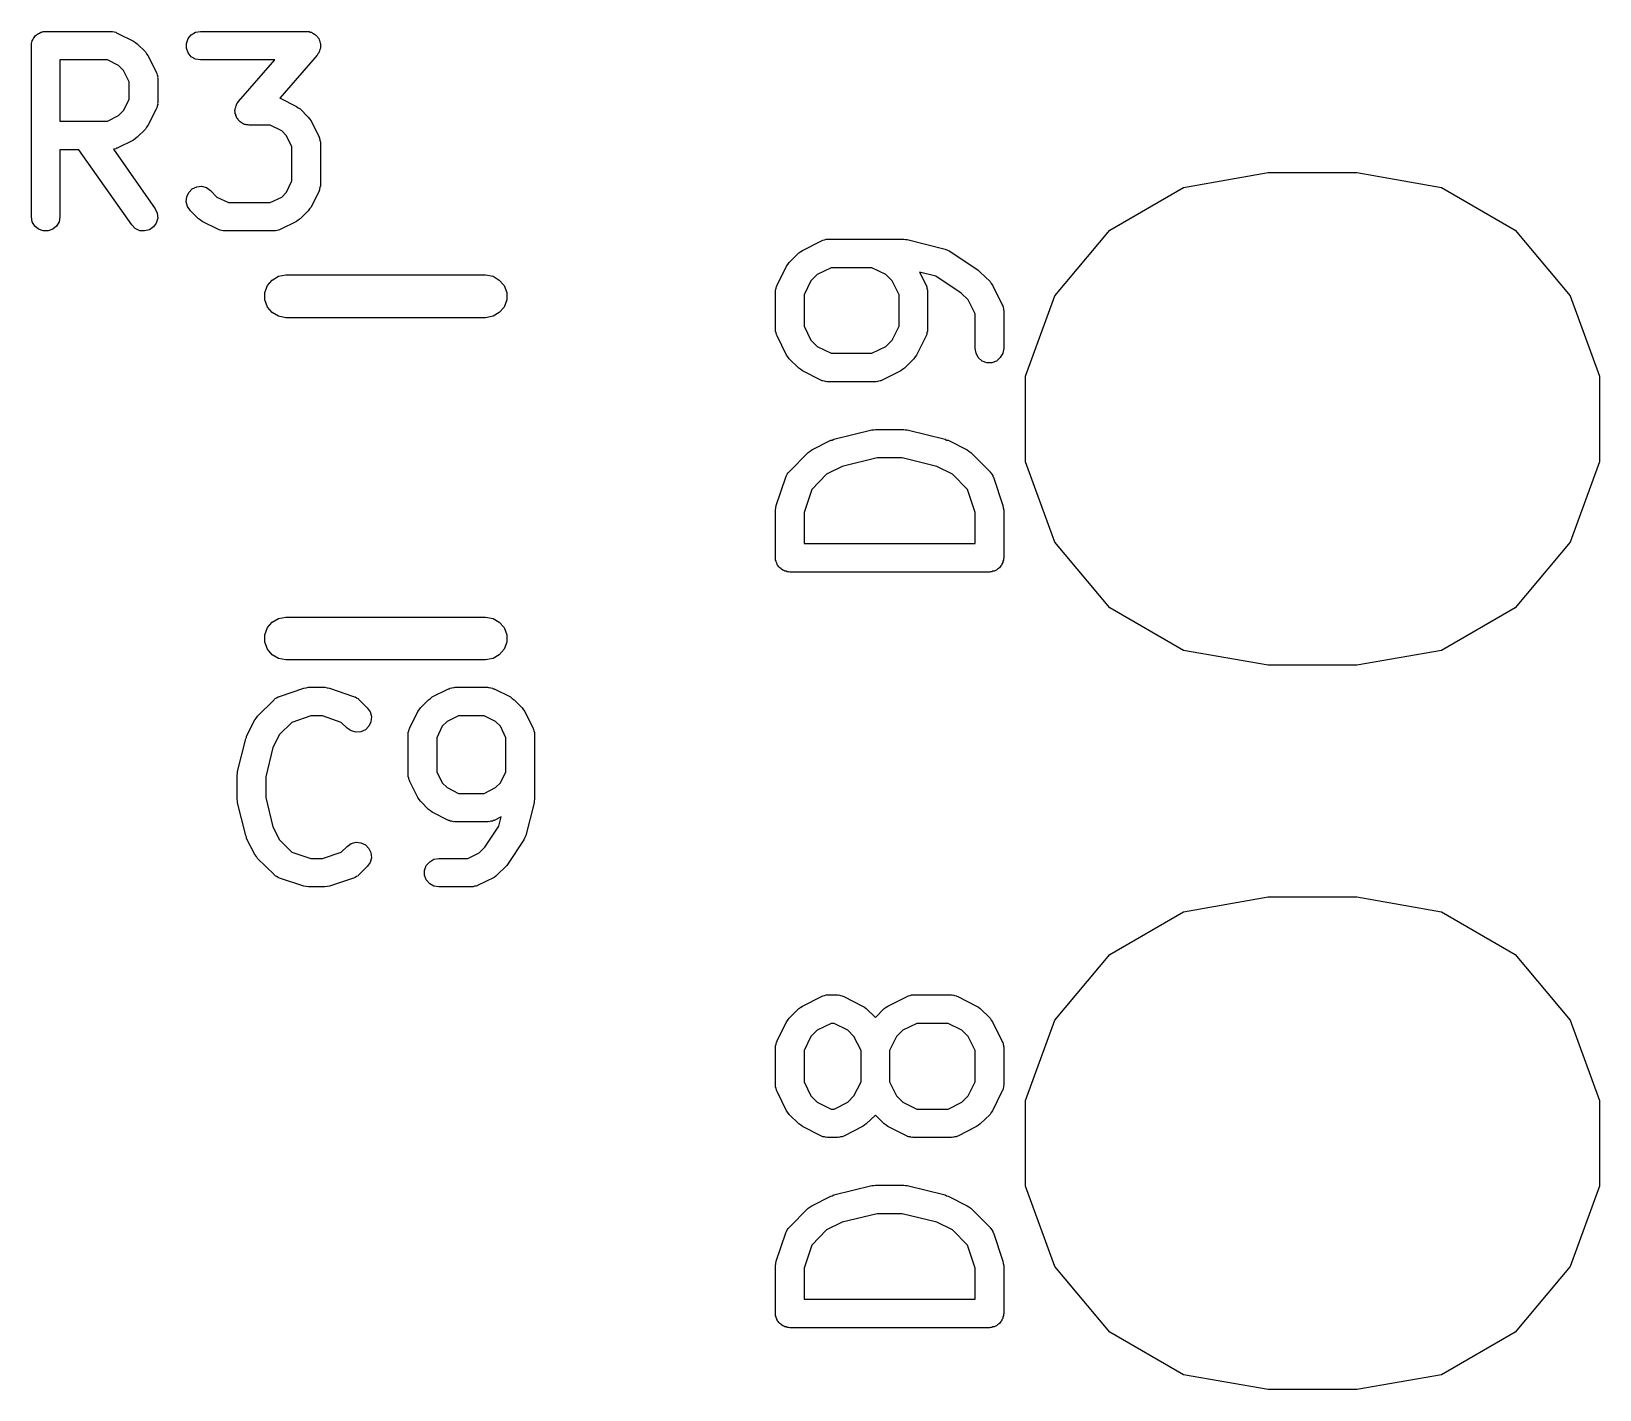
# Model space of a CAD drawing. Extents: x 125.5 to 143.1, y -145.4 to -100.4.
# Drawn here: x 137.31 to 142.81, y -122.73 to -117.97 of the extents above; entities that cross this region are included whole.
import ezdxf

# ---------------------------------------------------------------- set-up
doc = ezdxf.new("R2010")
doc.units = 0
doc.header["$MEASUREMENT"] = 0
doc.layers.add('BLACK', color=7, linetype='CONTINUOUS')

msp = doc.modelspace()

# ---------------------------------------------------------------- linework, layer by layer
at = {"layer": 'Black'}
for p, q in [((137.336, -117.977), (137.34, -117.974)), ((137.34, -117.974), (137.344, -117.974)), ((137.344, -117.974), (137.348, -117.972)), ((137.348, -117.972), (137.353, -117.972)), ((137.353, -117.972), (137.357, -117.971)), ((137.357, -117.971), (137.586, -117.971)), ((137.586, -117.971), (137.589, -117.972)), ((137.589, -117.972), (137.591, -117.972)), ((137.591, -117.972), (137.597, -117.973)), ((137.597, -117.973), (137.603, -117.974)), ((137.603, -117.974), (137.605, -117.976)), ((137.868, -117.983), (137.883, -117.974)), ((137.883, -117.974), (137.9, -117.971)), ((137.9, -117.971), (138.271, -117.971)), ((138.271, -117.971), (138.276, -117.972)), ((138.276, -117.972), (138.281, -117.972)), ((138.281, -117.972), (138.285, -117.974)), ((138.285, -117.974), (138.289, -117.974)), ((138.289, -117.974), (138.293, -117.977)), ((137.307, -118.021), (137.308, -118.017)), ((137.307, -118.621), (137.307, -118.021)), ((137.308, -118.013), (137.309, -118.009)), ((137.308, -118.017), (137.308, -118.013)), ((137.309, -118.009), (137.31, -118.004)), ((137.31, -118.004), (137.312, -118.001)), ((137.312, -118.001), (137.314, -117.996)), ((137.314, -117.996), (137.317, -117.993)), ((137.317, -117.993), (137.319, -117.989)), ((137.319, -117.989), (137.322, -117.986)), ((137.322, -117.986), (137.325, -117.983)), ((137.325, -117.983), (137.329, -117.981)), ((137.329, -117.981), (137.332, -117.978)), ((137.332, -117.978), (137.336, -117.977)), ((137.605, -117.976), (137.608, -117.977)), ((137.608, -117.977), (137.665, -118.005)), ((137.665, -118.005), (137.672, -118.01)), ((137.672, -118.01), (137.678, -118.015)), ((137.678, -118.015), (137.707, -118.043)), ((137.851, -118.013), (137.857, -117.996)), ((137.851, -118.03), (137.851, -118.013)), ((137.857, -118.046), (137.851, -118.03)), ((137.857, -117.996), (137.868, -117.983)), ((138.293, -117.977), (138.297, -117.979)), ((138.297, -117.979), (138.3, -117.981)), ((138.3, -117.981), (138.304, -117.983)), ((138.304, -117.983), (138.307, -117.987)), ((138.307, -117.987), (138.31, -117.99)), ((138.31, -117.99), (138.312, -117.993)), ((138.312, -117.993), (138.315, -117.996)), ((138.315, -117.996), (138.316, -118.001)), ((138.316, -118.001), (138.319, -118.005)), ((138.319, -118.005), (138.319, -118.009)), ((138.319, -118.009), (138.321, -118.013)), ((138.321, -118.03), (138.319, -118.035)), ((138.321, -118.013), (138.321, -118.018)), ((138.321, -118.018), (138.321, -118.022)), ((138.321, -118.022), (138.321, -118.026)), ((138.321, -118.026), (138.321, -118.03)), ((137.407, -118.071), (137.407, -118.286)), ((137.574, -118.071), (137.407, -118.071)), ((137.613, -118.091), (137.574, -118.071)), ((137.707, -118.043), (137.711, -118.05)), ((137.711, -118.05), (137.716, -118.056)), ((137.716, -118.056), (137.745, -118.113)), ((137.868, -118.06), (137.857, -118.046)), ((137.883, -118.068), (137.868, -118.06)), ((137.9, -118.071), (137.883, -118.068)), ((138.161, -118.071), (137.9, -118.071)), ((138.034, -118.217), (138.161, -118.071)), ((138.309, -118.054), (138.178, -118.205)), ((138.312, -118.05), (138.309, -118.054)), ((138.315, -118.046), (138.312, -118.05)), ((138.316, -118.043), (138.315, -118.046)), ((138.318, -118.039), (138.316, -118.043)), ((138.319, -118.035), (138.318, -118.039)), ((137.63, -118.108), (137.613, -118.091)), ((137.65, -118.148), (137.63, -118.108)), ((137.745, -118.113), (137.746, -118.116)), ((137.746, -118.116), (137.747, -118.119)), ((137.747, -118.119), (137.748, -118.124)), ((137.748, -118.124), (137.75, -118.13)), ((137.75, -118.13), (137.749, -118.133)), ((137.749, -118.133), (137.75, -118.136)), ((137.75, -118.136), (137.75, -118.221)), ((137.65, -118.21), (137.65, -118.148)), ((137.613, -118.266), (137.63, -118.249)), ((137.63, -118.249), (137.65, -118.21)), ((137.745, -118.244), (137.716, -118.301)), ((137.746, -118.241), (137.745, -118.244)), ((137.747, -118.239), (137.746, -118.241)), ((137.748, -118.233), (137.747, -118.239)), ((137.75, -118.227), (137.748, -118.233)), ((137.75, -118.221), (137.749, -118.224)), ((137.749, -118.224), (137.75, -118.227)), ((138.021, -118.249), (138.022, -118.245)), ((138.022, -118.254), (138.021, -118.249)), ((138.022, -118.241), (138.024, -118.237)), ((138.022, -118.245), (138.022, -118.241)), ((138.024, -118.237), (138.025, -118.232)), ((138.025, -118.232), (138.027, -118.229)), ((138.027, -118.229), (138.028, -118.225)), ((138.028, -118.225), (138.031, -118.221)), ((138.031, -118.221), (138.034, -118.217)), ((138.178, -118.205), (138.18, -118.205)), ((138.18, -118.205), (138.237, -118.234)), ((138.237, -118.234), (138.243, -118.239)), ((138.243, -118.239), (138.25, -118.243)), ((138.25, -118.243), (138.278, -118.272)), ((137.407, -118.286), (137.574, -118.286)), ((137.574, -118.286), (137.613, -118.266)), ((137.716, -118.301), (137.711, -118.307)), ((138.022, -118.259), (138.022, -118.254)), ((138.024, -118.262), (138.022, -118.259)), ((138.024, -118.266), (138.024, -118.262)), ((138.026, -118.27), (138.024, -118.266)), ((138.028, -118.275), (138.026, -118.27)), ((138.031, -118.278), (138.028, -118.275)), ((138.032, -118.281), (138.031, -118.278)), ((138.036, -118.285), (138.032, -118.281)), ((138.039, -118.288), (138.036, -118.285)), ((138.043, -118.29), (138.039, -118.288)), ((138.046, -118.293), (138.043, -118.29)), ((138.05, -118.295), (138.046, -118.293)), ((138.054, -118.297), (138.05, -118.295)), ((138.058, -118.298), (138.054, -118.297)), ((138.062, -118.299), (138.058, -118.298)), ((138.067, -118.299), (138.062, -118.299)), ((138.071, -118.3), (138.067, -118.299)), ((138.145, -118.3), (138.071, -118.3)), ((138.185, -118.32), (138.145, -118.3)), ((138.278, -118.272), (138.283, -118.278)), ((138.283, -118.278), (138.288, -118.285)), ((138.288, -118.285), (138.316, -118.342)), ((137.665, -118.352), (137.608, -118.38)), ((137.672, -118.347), (137.665, -118.352)), ((137.678, -118.342), (137.672, -118.347)), ((137.707, -118.314), (137.678, -118.342)), ((137.711, -118.307), (137.707, -118.314)), ((138.202, -118.337), (138.185, -118.32)), ((138.221, -118.376), (138.202, -118.337)), ((138.316, -118.342), (138.317, -118.345)), ((138.317, -118.345), (138.318, -118.347)), ((138.318, -118.347), (138.319, -118.353)), ((138.319, -118.353), (138.321, -118.359)), ((138.321, -118.359), (138.321, -118.361)), ((137.474, -118.386), (137.407, -118.386)), ((137.407, -118.386), (137.407, -118.621)), ((137.659, -118.65), (137.474, -118.386)), ((137.597, -118.384), (137.595, -118.384)), ((137.595, -118.384), (137.741, -118.593)), ((137.603, -118.383), (137.597, -118.384)), ((137.605, -118.381), (137.603, -118.383)), ((137.608, -118.38), (137.605, -118.381)), ((138.221, -118.495), (138.221, -118.376)), ((138.321, -118.361), (138.321, -118.364)), ((138.321, -118.364), (138.321, -118.507)), ((141.348, -118.518), (141.644, -118.466)), ((141.644, -118.466), (141.956, -118.466)), ((141.956, -118.466), (142.252, -118.518)), ((137.859, -118.536), (137.871, -118.523)), ((137.871, -118.523), (137.887, -118.516)), ((137.887, -118.516), (137.904, -118.514)), ((137.904, -118.514), (137.921, -118.519)), ((137.921, -118.519), (137.935, -118.529)), ((138.202, -118.535), (138.221, -118.495)), ((138.318, -118.524), (138.317, -118.527)), ((138.319, -118.518), (138.318, -118.524)), ((138.321, -118.513), (138.319, -118.518)), ((138.321, -118.507), (138.321, -118.51)), ((138.321, -118.51), (138.321, -118.513)), ((141.089, -118.668), (141.348, -118.518)), ((142.252, -118.518), (142.511, -118.668)), ((137.85, -118.569), (137.852, -118.551)), ((137.855, -118.585), (137.85, -118.569)), ((137.852, -118.551), (137.859, -118.536)), ((137.935, -118.529), (137.958, -118.552)), ((137.958, -118.552), (137.998, -118.571)), ((137.998, -118.571), (138.145, -118.571)), ((138.145, -118.571), (138.185, -118.552)), ((138.185, -118.552), (138.202, -118.535)), ((138.316, -118.53), (138.288, -118.587)), ((138.317, -118.527), (138.316, -118.53)), ((137.31, -118.639), (137.307, -118.621)), ((137.407, -118.621), (137.404, -118.639)), ((137.741, -118.593), (137.748, -118.608)), ((137.75, -118.626), (137.745, -118.643)), ((137.748, -118.608), (137.75, -118.626)), ((137.865, -118.6), (137.855, -118.585)), ((137.893, -118.628), (137.865, -118.6)), ((137.9, -118.633), (137.893, -118.628)), ((137.906, -118.638), (137.9, -118.633)), ((138.243, -118.633), (138.237, -118.638)), ((138.25, -118.628), (138.243, -118.633)), ((138.278, -118.6), (138.25, -118.628)), ((138.283, -118.593), (138.278, -118.6)), ((138.288, -118.587), (138.283, -118.593)), ((137.319, -118.654), (137.31, -118.639)), ((137.332, -118.665), (137.319, -118.654)), ((137.348, -118.671), (137.332, -118.665)), ((137.366, -118.671), (137.348, -118.671)), ((137.382, -118.665), (137.366, -118.671)), ((137.395, -118.654), (137.382, -118.665)), ((137.404, -118.639), (137.395, -118.654)), ((137.671, -118.662), (137.659, -118.65)), ((137.687, -118.67), (137.671, -118.662)), ((137.704, -118.671), (137.687, -118.67)), ((137.721, -118.667), (137.704, -118.671)), ((137.735, -118.657), (137.721, -118.667)), ((137.745, -118.643), (137.735, -118.657)), ((137.963, -118.666), (137.906, -118.638)), ((137.966, -118.667), (137.963, -118.666)), ((137.969, -118.668), (137.966, -118.667)), ((137.974, -118.669), (137.969, -118.668)), ((137.98, -118.671), (137.974, -118.669)), ((137.983, -118.671), (137.98, -118.671)), ((137.986, -118.671), (137.983, -118.671)), ((138.157, -118.671), (137.986, -118.671)), ((138.16, -118.671), (138.157, -118.671)), ((138.163, -118.671), (138.16, -118.671)), ((138.168, -118.669), (138.163, -118.671)), ((138.174, -118.668), (138.168, -118.669)), ((138.177, -118.667), (138.174, -118.668)), ((138.18, -118.666), (138.177, -118.667)), ((138.237, -118.638), (138.18, -118.666)), ((140.896, -118.898), (141.089, -118.668)), ((142.511, -118.668), (142.704, -118.898)), ((139.998, -118.748), (140.005, -118.743)), ((140.005, -118.743), (140.011, -118.739)), ((140.011, -118.739), (140.078, -118.705)), ((140.078, -118.705), (140.08, -118.704)), ((140.08, -118.704), (140.083, -118.703)), ((140.083, -118.703), (140.089, -118.702)), ((140.089, -118.702), (140.094, -118.7)), ((140.094, -118.7), (140.097, -118.7)), ((140.097, -118.7), (140.1, -118.7)), ((140.1, -118.7), (140.367, -118.7)), ((140.367, -118.7), (140.373, -118.701)), ((140.373, -118.701), (140.379, -118.701)), ((140.379, -118.701), (140.512, -118.735)), ((140.512, -118.735), (140.52, -118.738)), ((140.52, -118.738), (140.528, -118.742)), ((140.528, -118.742), (140.628, -118.808)), ((139.922, -118.861), (139.955, -118.794)), ((139.955, -118.794), (139.96, -118.788)), ((139.96, -118.788), (139.965, -118.781)), ((139.965, -118.781), (139.998, -118.748)), ((140.112, -118.8), (140.063, -118.824)), ((140.255, -118.8), (140.112, -118.8)), ((140.304, -118.824), (140.255, -118.8)), ((138.135, -118.862), (138.152, -118.843)), ((138.152, -118.843), (138.174, -118.83)), ((138.174, -118.83), (138.2, -118.825)), ((138.2, -118.825), (138.9, -118.825)), ((138.9, -118.825), (138.926, -118.83)), ((138.926, -118.83), (138.948, -118.843)), ((138.948, -118.843), (138.965, -118.862)), ((140.041, -118.846), (140.017, -118.895)), ((140.063, -118.824), (140.041, -118.846)), ((140.326, -118.846), (140.304, -118.824)), ((140.35, -118.895), (140.326, -118.846)), ((140.479, -118.83), (140.422, -118.815)), ((140.422, -118.815), (140.445, -118.861)), ((140.568, -118.889), (140.479, -118.83)), ((140.628, -118.808), (140.631, -118.812)), ((140.631, -118.812), (140.635, -118.815)), ((140.635, -118.815), (140.669, -118.848)), ((140.669, -118.848), (140.673, -118.855)), ((140.673, -118.855), (140.678, -118.861)), ((138.126, -118.887), (138.135, -118.862)), ((138.126, -118.913), (138.126, -118.887)), ((138.965, -118.862), (138.974, -118.887)), ((138.974, -118.887), (138.974, -118.913)), ((139.917, -118.878), (139.919, -118.872)), ((139.917, -118.88), (139.917, -118.878)), ((139.917, -118.883), (139.917, -118.88)), ((139.917, -119.017), (139.917, -118.883)), ((139.919, -118.872), (139.92, -118.866)), ((139.92, -118.866), (139.921, -118.864)), ((139.921, -118.864), (139.922, -118.861)), ((140.017, -118.895), (140.017, -119.005)), ((140.35, -119.005), (140.35, -118.895)), ((140.445, -118.861), (140.446, -118.864)), ((140.446, -118.864), (140.447, -118.866)), ((140.447, -118.866), (140.448, -118.872)), ((140.448, -118.872), (140.45, -118.878)), ((140.45, -118.878), (140.45, -118.88)), ((140.45, -118.88), (140.45, -118.883)), ((140.45, -118.883), (140.45, -119.017)), ((140.592, -118.913), (140.568, -118.889)), ((140.678, -118.861), (140.711, -118.928)), ((140.793, -119.18), (140.896, -118.898)), ((142.704, -118.898), (142.807, -119.18)), ((138.135, -118.938), (138.126, -118.913)), ((138.152, -118.957), (138.135, -118.938)), ((138.174, -118.97), (138.152, -118.957)), ((138.948, -118.957), (138.926, -118.97)), ((138.965, -118.938), (138.948, -118.957)), ((138.974, -118.913), (138.965, -118.938)), ((140.617, -118.962), (140.592, -118.913)), ((140.617, -119.083), (140.617, -118.962)), ((140.711, -118.928), (140.712, -118.93)), ((140.712, -118.93), (140.714, -118.933)), ((140.714, -118.933), (140.715, -118.939)), ((140.715, -118.939), (140.716, -118.944)), ((140.716, -118.944), (140.716, -118.947)), ((140.716, -118.947), (140.717, -118.95)), ((140.717, -118.95), (140.717, -119.083)), ((138.2, -118.975), (138.174, -118.97)), ((138.9, -118.975), (138.2, -118.975)), ((138.926, -118.97), (138.9, -118.975)), ((139.917, -119.02), (139.917, -119.017)), ((139.917, -119.022), (139.917, -119.02)), ((140.017, -119.005), (140.041, -119.054)), ((140.326, -119.054), (140.35, -119.005)), ((140.45, -119.017), (140.45, -119.02)), ((140.45, -119.02), (140.45, -119.022)), ((139.919, -119.028), (139.917, -119.022)), ((139.92, -119.034), (139.919, -119.028)), ((139.921, -119.036), (139.92, -119.034)), ((139.922, -119.039), (139.921, -119.036)), ((139.955, -119.106), (139.922, -119.039)), ((140.041, -119.054), (140.063, -119.076)), ((140.304, -119.076), (140.326, -119.054)), ((140.445, -119.039), (140.411, -119.106)), ((140.446, -119.036), (140.445, -119.039)), ((140.447, -119.034), (140.446, -119.036)), ((140.448, -119.028), (140.447, -119.034)), ((140.45, -119.022), (140.448, -119.028)), ((139.96, -119.112), (139.955, -119.106)), ((139.965, -119.119), (139.96, -119.112)), ((139.998, -119.152), (139.965, -119.119)), ((140.063, -119.076), (140.112, -119.1)), ((140.112, -119.1), (140.255, -119.1)), ((140.255, -119.1), (140.304, -119.076)), ((140.402, -119.119), (140.369, -119.152)), ((140.407, -119.112), (140.402, -119.119)), ((140.411, -119.106), (140.407, -119.112)), ((140.62, -119.1), (140.617, -119.083)), ((140.628, -119.115), (140.62, -119.1)), ((140.642, -119.127), (140.628, -119.115)), ((140.658, -119.133), (140.642, -119.127)), ((140.692, -119.127), (140.675, -119.133)), ((140.705, -119.115), (140.692, -119.127)), ((140.714, -119.1), (140.705, -119.115)), ((140.717, -119.083), (140.714, -119.1)), ((140.005, -119.157), (139.998, -119.152)), ((140.011, -119.161), (140.005, -119.157)), ((140.078, -119.195), (140.011, -119.161)), ((140.356, -119.161), (140.289, -119.195)), ((140.362, -119.157), (140.356, -119.161)), ((140.369, -119.152), (140.362, -119.157)), ((140.675, -119.133), (140.658, -119.133)), ((140.793, -119.48), (140.793, -119.18)), ((142.807, -119.18), (142.807, -119.48)), ((140.08, -119.196), (140.078, -119.195)), ((140.083, -119.197), (140.08, -119.196)), ((140.089, -119.198), (140.083, -119.197)), ((140.094, -119.2), (140.089, -119.198)), ((140.097, -119.199), (140.094, -119.2)), ((140.1, -119.2), (140.097, -119.199)), ((140.267, -119.2), (140.1, -119.2)), ((140.27, -119.199), (140.267, -119.2)), ((140.272, -119.2), (140.27, -119.199)), ((140.278, -119.198), (140.272, -119.2)), ((140.284, -119.197), (140.278, -119.198)), ((140.286, -119.196), (140.284, -119.197)), ((140.289, -119.195), (140.286, -119.196)), ((140.044, -119.439), (140.111, -119.405)), ((140.111, -119.405), (140.116, -119.404)), ((140.116, -119.404), (140.121, -119.401)), ((140.121, -119.401), (140.255, -119.368)), ((140.255, -119.368), (140.261, -119.368)), ((140.261, -119.368), (140.267, -119.367)), ((140.267, -119.367), (140.367, -119.367)), ((140.367, -119.367), (140.373, -119.368)), ((140.373, -119.368), (140.379, -119.368)), ((140.379, -119.368), (140.512, -119.401)), ((140.512, -119.401), (140.517, -119.404)), ((140.517, -119.404), (140.522, -119.405)), ((140.522, -119.405), (140.589, -119.439)), ((139.965, -119.515), (140.031, -119.448)), ((140.031, -119.448), (140.038, -119.443)), ((140.038, -119.443), (140.044, -119.439)), ((140.589, -119.439), (140.595, -119.443)), ((140.595, -119.443), (140.602, -119.448)), ((140.602, -119.448), (140.669, -119.515)), ((139.963, -119.517), (139.965, -119.515)), ((140.151, -119.497), (140.096, -119.524)), ((140.273, -119.467), (140.151, -119.497)), ((140.361, -119.467), (140.273, -119.467)), ((140.483, -119.497), (140.361, -119.467)), ((140.537, -119.524), (140.483, -119.497)), ((140.669, -119.515), (140.67, -119.517)), ((140.896, -119.762), (140.793, -119.48)), ((142.807, -119.48), (142.704, -119.762)), ((139.919, -119.634), (139.953, -119.534)), ((139.953, -119.534), (139.954, -119.532)), ((139.954, -119.532), (139.955, -119.529)), ((139.955, -119.529), (139.958, -119.524)), ((139.958, -119.524), (139.961, -119.519)), ((139.961, -119.519), (139.963, -119.517)), ((140.096, -119.524), (140.044, -119.577)), ((140.59, -119.577), (140.537, -119.524)), ((140.67, -119.517), (140.672, -119.519)), ((140.672, -119.519), (140.675, -119.524)), ((140.675, -119.524), (140.679, -119.529)), ((140.679, -119.529), (140.679, -119.532)), ((140.679, -119.532), (140.681, -119.534)), ((140.681, -119.534), (140.714, -119.634)), ((140.044, -119.577), (140.017, -119.658)), ((140.617, -119.658), (140.59, -119.577)), ((139.917, -119.65), (139.918, -119.642)), ((139.917, -119.817), (139.917, -119.65)), ((139.918, -119.642), (139.919, -119.634)), ((140.017, -119.658), (140.017, -119.767)), ((140.617, -119.767), (140.617, -119.658)), ((140.714, -119.634), (140.715, -119.642)), ((140.715, -119.642), (140.717, -119.65)), ((140.717, -119.65), (140.717, -119.817)), ((140.017, -119.767), (140.617, -119.767)), ((141.089, -119.992), (140.896, -119.762)), ((142.704, -119.762), (142.511, -119.992)), ((139.917, -119.821), (139.917, -119.817)), ((139.917, -119.825), (139.917, -119.821)), ((139.919, -119.829), (139.917, -119.825)), ((139.92, -119.834), (139.919, -119.829)), ((139.922, -119.838), (139.92, -119.834)), ((139.923, -119.842), (139.922, -119.838)), ((139.926, -119.845), (139.923, -119.842)), ((139.928, -119.849), (139.926, -119.845)), ((140.707, -119.845), (140.705, -119.849)), ((140.71, -119.842), (140.707, -119.845)), ((140.711, -119.838), (140.71, -119.842)), ((140.714, -119.834), (140.711, -119.838)), ((140.716, -119.825), (140.714, -119.829)), ((140.714, -119.829), (140.714, -119.834)), ((140.717, -119.817), (140.716, -119.821)), ((140.716, -119.821), (140.716, -119.825)), ((139.932, -119.852), (139.928, -119.849)), ((139.935, -119.855), (139.932, -119.852)), ((139.938, -119.857), (139.935, -119.855)), ((139.942, -119.86), (139.938, -119.857)), ((139.946, -119.861), (139.942, -119.86)), ((139.95, -119.864), (139.946, -119.861)), ((139.954, -119.864), (139.95, -119.864)), ((139.958, -119.866), (139.954, -119.864)), ((139.962, -119.866), (139.958, -119.866)), ((139.967, -119.867), (139.962, -119.866)), ((140.667, -119.867), (139.967, -119.867)), ((140.671, -119.866), (140.667, -119.867)), ((140.675, -119.866), (140.671, -119.866)), ((140.679, -119.864), (140.675, -119.866)), ((140.684, -119.864), (140.679, -119.864)), ((140.688, -119.861), (140.684, -119.864)), ((140.692, -119.86), (140.688, -119.861)), ((140.695, -119.857), (140.692, -119.86)), ((140.699, -119.855), (140.695, -119.857)), ((140.702, -119.852), (140.699, -119.855)), ((140.705, -119.849), (140.702, -119.852)), ((141.348, -120.142), (141.089, -119.992)), ((142.511, -119.992), (142.252, -120.142)), ((138.126, -120.087), (138.135, -120.062)), ((138.135, -120.062), (138.152, -120.043)), ((138.152, -120.043), (138.174, -120.03)), ((138.174, -120.03), (138.2, -120.025)), ((138.2, -120.025), (138.9, -120.025)), ((138.9, -120.025), (138.926, -120.03)), ((138.926, -120.03), (138.948, -120.043)), ((138.948, -120.043), (138.965, -120.062)), ((138.965, -120.062), (138.974, -120.087)), ((138.126, -120.113), (138.126, -120.087)), ((138.135, -120.137), (138.126, -120.113)), ((138.974, -120.113), (138.965, -120.137)), ((138.974, -120.087), (138.974, -120.113)), ((138.152, -120.157), (138.135, -120.137)), ((138.174, -120.17), (138.152, -120.157)), ((138.2, -120.175), (138.174, -120.17)), ((138.9, -120.175), (138.2, -120.175)), ((138.926, -120.17), (138.9, -120.175)), ((138.948, -120.157), (138.926, -120.17)), ((138.965, -120.137), (138.948, -120.157)), ((141.644, -120.194), (141.348, -120.142)), ((142.252, -120.142), (141.956, -120.194)), ((141.956, -120.194), (141.644, -120.194)), ((138.177, -120.303), (138.263, -120.274)), ((138.263, -120.274), (138.271, -120.273)), ((138.271, -120.273), (138.279, -120.271)), ((138.279, -120.271), (138.336, -120.271)), ((138.336, -120.271), (138.344, -120.273)), ((138.344, -120.273), (138.352, -120.274)), ((138.352, -120.274), (138.437, -120.303)), ((138.713, -120.305), (138.77, -120.277)), ((138.77, -120.277), (138.773, -120.276)), ((138.773, -120.276), (138.776, -120.274)), ((138.776, -120.274), (138.782, -120.273)), ((138.782, -120.273), (138.787, -120.272)), ((138.787, -120.272), (138.79, -120.272)), ((138.79, -120.272), (138.793, -120.271)), ((138.793, -120.271), (138.907, -120.271)), ((138.907, -120.271), (138.91, -120.272)), ((138.91, -120.272), (138.913, -120.272)), ((138.913, -120.272), (138.918, -120.273)), ((138.918, -120.273), (138.924, -120.274)), ((138.924, -120.274), (138.927, -120.276)), ((138.927, -120.276), (138.93, -120.277)), ((138.93, -120.277), (138.987, -120.305)), ((138.1, -120.372), (138.158, -120.315)), ((138.158, -120.315), (138.16, -120.313)), ((138.16, -120.313), (138.162, -120.311)), ((138.162, -120.311), (138.167, -120.308)), ((138.167, -120.308), (138.172, -120.305)), ((138.172, -120.305), (138.175, -120.304)), ((138.175, -120.304), (138.177, -120.303)), ((138.437, -120.303), (138.44, -120.304)), ((138.44, -120.304), (138.443, -120.305)), ((138.443, -120.305), (138.447, -120.308)), ((138.447, -120.308), (138.453, -120.311)), ((138.453, -120.311), (138.454, -120.313)), ((138.454, -120.313), (138.457, -120.315)), ((138.457, -120.315), (138.485, -120.343)), ((138.672, -120.343), (138.7, -120.315)), ((138.7, -120.315), (138.707, -120.31)), ((138.707, -120.31), (138.713, -120.305)), ((138.987, -120.305), (138.993, -120.31)), ((138.993, -120.31), (139, -120.315)), ((139, -120.315), (139.028, -120.343)), ((138.062, -120.442), (138.091, -120.385)), ((138.091, -120.385), (138.096, -120.378)), ((138.096, -120.378), (138.1, -120.372)), ((138.22, -120.394), (138.177, -120.437)), ((138.287, -120.371), (138.22, -120.394)), ((138.328, -120.371), (138.287, -120.371)), ((138.394, -120.394), (138.328, -120.371)), ((138.415, -120.414), (138.394, -120.394)), ((138.485, -120.343), (138.495, -120.357)), ((138.498, -120.392), (138.491, -120.407)), ((138.495, -120.357), (138.5, -120.374)), ((138.5, -120.374), (138.498, -120.392)), ((138.634, -120.413), (138.662, -120.356)), ((138.662, -120.356), (138.667, -120.35)), ((138.667, -120.35), (138.672, -120.343)), ((138.765, -120.391), (138.748, -120.408)), ((138.805, -120.371), (138.765, -120.391)), ((138.895, -120.371), (138.805, -120.371)), ((138.935, -120.391), (138.895, -120.371)), ((138.952, -120.408), (138.935, -120.391)), ((139.028, -120.343), (139.033, -120.35)), ((139.033, -120.35), (139.038, -120.356)), ((139.038, -120.356), (139.066, -120.413)), ((138.059, -120.452), (138.061, -120.447)), ((138.061, -120.447), (138.062, -120.442)), ((138.177, -120.437), (138.154, -120.482)), ((138.429, -120.424), (138.415, -120.414)), ((138.446, -120.428), (138.429, -120.424)), ((138.463, -120.427), (138.446, -120.428)), ((138.479, -120.42), (138.463, -120.427)), ((138.491, -120.407), (138.479, -120.42)), ((138.629, -120.43), (138.631, -120.424)), ((138.629, -120.433), (138.629, -120.43)), ((138.629, -120.436), (138.629, -120.433)), ((138.629, -120.579), (138.629, -120.436)), ((138.631, -120.424), (138.632, -120.419)), ((138.632, -120.419), (138.633, -120.416)), ((138.633, -120.416), (138.634, -120.413)), ((138.748, -120.408), (138.729, -120.448)), ((138.729, -120.448), (138.729, -120.567)), ((138.971, -120.448), (138.952, -120.408)), ((138.971, -120.567), (138.971, -120.448)), ((139.066, -120.413), (139.067, -120.416)), ((139.067, -120.416), (139.068, -120.419)), ((139.068, -120.419), (139.069, -120.424)), ((139.069, -120.424), (139.071, -120.43)), ((139.071, -120.43), (139.071, -120.433)), ((139.071, -120.433), (139.071, -120.436)), ((139.071, -120.436), (139.071, -120.664)), ((138.03, -120.566), (138.059, -120.452)), ((138.154, -120.482), (138.129, -120.585)), ((138.029, -120.579), (138.03, -120.573)), ((138.029, -120.664), (138.029, -120.579)), ((138.03, -120.573), (138.03, -120.566)), ((138.129, -120.585), (138.129, -120.658)), ((138.629, -120.581), (138.629, -120.579)), ((138.629, -120.584), (138.629, -120.581)), ((138.631, -120.59), (138.629, -120.584)), ((138.632, -120.596), (138.631, -120.59)), ((138.633, -120.598), (138.632, -120.596)), ((138.634, -120.601), (138.633, -120.598)), ((138.662, -120.658), (138.634, -120.601)), ((138.729, -120.567), (138.748, -120.606)), ((138.748, -120.606), (138.765, -120.623)), ((138.935, -120.623), (138.952, -120.606)), ((138.952, -120.606), (138.971, -120.567)), ((138.03, -120.67), (138.029, -120.664)), ((138.03, -120.676), (138.03, -120.67)), ((138.129, -120.658), (138.154, -120.761)), ((138.667, -120.665), (138.662, -120.658)), ((138.672, -120.671), (138.667, -120.665)), ((138.765, -120.623), (138.805, -120.643)), ((138.805, -120.643), (138.895, -120.643)), ((138.895, -120.643), (138.935, -120.623)), ((139.071, -120.664), (139.07, -120.67)), ((139.07, -120.67), (139.07, -120.676)), ((138.059, -120.791), (138.03, -120.676)), ((138.7, -120.7), (138.672, -120.671)), ((138.707, -120.704), (138.7, -120.7)), ((138.713, -120.709), (138.707, -120.704)), ((138.77, -120.738), (138.713, -120.709)), ((138.955, -120.725), (138.93, -120.738)), ((138.946, -120.758), (138.955, -120.725)), ((139.07, -120.676), (139.041, -120.791)), ((138.154, -120.761), (138.177, -120.806)), ((138.773, -120.738), (138.77, -120.738)), ((138.776, -120.74), (138.773, -120.738)), ((138.782, -120.741), (138.776, -120.74)), ((138.787, -120.743), (138.782, -120.741)), ((138.79, -120.742), (138.787, -120.743)), ((138.793, -120.743), (138.79, -120.742)), ((138.907, -120.743), (138.793, -120.743)), ((138.897, -120.832), (138.946, -120.758)), ((138.91, -120.742), (138.907, -120.743)), ((138.913, -120.743), (138.91, -120.742)), ((138.918, -120.741), (138.913, -120.743)), ((138.924, -120.74), (138.918, -120.741)), ((138.927, -120.738), (138.924, -120.74)), ((138.93, -120.738), (138.927, -120.738)), ((138.061, -120.796), (138.059, -120.791)), ((138.062, -120.801), (138.061, -120.796)), ((138.091, -120.858), (138.062, -120.801)), ((138.177, -120.806), (138.22, -120.849)), ((138.394, -120.849), (138.415, -120.829)), ((138.415, -120.829), (138.429, -120.819)), ((138.429, -120.819), (138.446, -120.814)), ((138.446, -120.814), (138.463, -120.816)), ((138.463, -120.816), (138.479, -120.823)), ((138.479, -120.823), (138.491, -120.836)), ((138.878, -120.852), (138.897, -120.832)), ((139.034, -120.806), (138.977, -120.892)), ((139.038, -120.798), (139.034, -120.806)), ((139.041, -120.791), (139.038, -120.798)), ((138.096, -120.865), (138.091, -120.858)), ((138.1, -120.871), (138.096, -120.865)), ((138.158, -120.928), (138.1, -120.871)), ((138.22, -120.849), (138.287, -120.871)), ((138.287, -120.871), (138.328, -120.871)), ((138.328, -120.871), (138.394, -120.849)), ((138.495, -120.885), (138.485, -120.9)), ((138.491, -120.836), (138.498, -120.851)), ((138.5, -120.869), (138.495, -120.885)), ((138.498, -120.851), (138.5, -120.869)), ((138.692, -120.896), (138.704, -120.883)), ((138.704, -120.883), (138.719, -120.874)), ((138.719, -120.874), (138.736, -120.871)), ((138.736, -120.871), (138.838, -120.871)), ((138.838, -120.871), (138.878, -120.852)), ((138.16, -120.93), (138.158, -120.928)), ((138.162, -120.932), (138.16, -120.93)), ((138.167, -120.935), (138.162, -120.932)), ((138.172, -120.938), (138.167, -120.935)), ((138.175, -120.939), (138.172, -120.938)), ((138.177, -120.94), (138.175, -120.939)), ((138.263, -120.969), (138.177, -120.94)), ((138.437, -120.94), (138.352, -120.969)), ((138.44, -120.939), (138.437, -120.94)), ((138.443, -120.938), (138.44, -120.939)), ((138.447, -120.935), (138.443, -120.938)), ((138.453, -120.932), (138.447, -120.935)), ((138.454, -120.93), (138.453, -120.932)), ((138.457, -120.928), (138.454, -120.93)), ((138.485, -120.9), (138.457, -120.928)), ((138.686, -120.913), (138.692, -120.896)), ((138.686, -120.93), (138.686, -120.913)), ((138.692, -120.946), (138.686, -120.93)), ((138.93, -120.938), (138.872, -120.966)), ((138.936, -120.933), (138.93, -120.938)), ((138.942, -120.928), (138.936, -120.933)), ((138.971, -120.9), (138.942, -120.928)), ((138.974, -120.896), (138.971, -120.9)), ((138.977, -120.892), (138.974, -120.896)), ((138.271, -120.97), (138.263, -120.969)), ((138.279, -120.971), (138.271, -120.97)), ((138.336, -120.971), (138.279, -120.971)), ((138.344, -120.97), (138.336, -120.971)), ((138.352, -120.969), (138.344, -120.97)), ((138.704, -120.96), (138.692, -120.946)), ((138.719, -120.968), (138.704, -120.96)), ((138.736, -120.971), (138.719, -120.968)), ((138.85, -120.971), (138.736, -120.971)), ((138.853, -120.971), (138.85, -120.971)), ((138.856, -120.971), (138.853, -120.971)), ((138.861, -120.969), (138.856, -120.971)), ((138.867, -120.968), (138.861, -120.969)), ((138.87, -120.967), (138.867, -120.968)), ((138.872, -120.966), (138.87, -120.967)), ((141.348, -121.058), (141.644, -121.006)), ((141.644, -121.006), (141.956, -121.006)), ((141.956, -121.006), (142.252, -121.058)), ((141.089, -121.208), (141.348, -121.058)), ((142.252, -121.058), (142.511, -121.208)), ((140.896, -121.438), (141.089, -121.208)), ((142.511, -121.208), (142.704, -121.438)), ((140.011, -121.389), (140.078, -121.355)), ((140.078, -121.355), (140.08, -121.354)), ((140.08, -121.354), (140.083, -121.353)), ((140.083, -121.353), (140.089, -121.352)), ((140.089, -121.352), (140.094, -121.35)), ((140.094, -121.35), (140.097, -121.35)), ((140.097, -121.35), (140.1, -121.35)), ((140.1, -121.35), (140.133, -121.35)), ((140.133, -121.35), (140.136, -121.351)), ((140.136, -121.351), (140.139, -121.35)), ((140.139, -121.35), (140.145, -121.352)), ((140.145, -121.352), (140.15, -121.353)), ((140.15, -121.353), (140.153, -121.354)), ((140.153, -121.354), (140.156, -121.355)), ((140.156, -121.355), (140.222, -121.389)), ((140.311, -121.389), (140.378, -121.355)), ((140.378, -121.355), (140.38, -121.354)), ((140.38, -121.354), (140.383, -121.353)), ((140.383, -121.353), (140.389, -121.352)), ((140.389, -121.352), (140.394, -121.35)), ((140.394, -121.35), (140.397, -121.35)), ((140.397, -121.35), (140.4, -121.35)), ((140.4, -121.35), (140.533, -121.35)), ((140.533, -121.35), (140.536, -121.351)), ((140.536, -121.351), (140.539, -121.35)), ((140.539, -121.35), (140.545, -121.352)), ((140.545, -121.352), (140.55, -121.353)), ((140.55, -121.353), (140.553, -121.354)), ((140.553, -121.354), (140.556, -121.355)), ((140.556, -121.355), (140.622, -121.389)), ((139.955, -121.444), (139.96, -121.438)), ((139.96, -121.438), (139.965, -121.431)), ((139.965, -121.431), (139.998, -121.398)), ((139.998, -121.398), (140.005, -121.393)), ((140.005, -121.393), (140.011, -121.389)), ((140.222, -121.389), (140.229, -121.393)), ((140.229, -121.393), (140.235, -121.398)), ((140.235, -121.398), (140.267, -121.429)), ((140.267, -121.429), (140.298, -121.398)), ((140.298, -121.398), (140.305, -121.393)), ((140.305, -121.393), (140.311, -121.389)), ((140.622, -121.389), (140.629, -121.393)), ((140.629, -121.393), (140.635, -121.398)), ((140.635, -121.398), (140.669, -121.431)), ((140.669, -121.431), (140.673, -121.438)), ((140.673, -121.438), (140.678, -121.444)), ((140.793, -121.72), (140.896, -121.438)), ((142.704, -121.438), (142.807, -121.72)), ((139.922, -121.511), (139.955, -121.444)), ((140.063, -121.474), (140.041, -121.496)), ((140.112, -121.45), (140.063, -121.474)), ((140.122, -121.45), (140.112, -121.45)), ((140.17, -121.474), (140.122, -121.45)), ((140.192, -121.496), (140.17, -121.474)), ((140.363, -121.474), (140.341, -121.496)), ((140.412, -121.45), (140.363, -121.474)), ((140.522, -121.45), (140.412, -121.45)), ((140.57, -121.474), (140.522, -121.45)), ((140.592, -121.496), (140.57, -121.474)), ((140.678, -121.444), (140.711, -121.511)), ((139.917, -121.528), (139.919, -121.522)), ((139.917, -121.53), (139.917, -121.528)), ((139.917, -121.533), (139.917, -121.53)), ((139.917, -121.667), (139.917, -121.533)), ((139.919, -121.522), (139.92, -121.516)), ((139.92, -121.516), (139.921, -121.514)), ((139.921, -121.514), (139.922, -121.511)), ((140.041, -121.496), (140.017, -121.545)), ((140.017, -121.545), (140.017, -121.655)), ((140.217, -121.545), (140.192, -121.496)), ((140.217, -121.655), (140.217, -121.545)), ((140.341, -121.496), (140.317, -121.545)), ((140.317, -121.545), (140.317, -121.655)), ((140.617, -121.545), (140.592, -121.496)), ((140.617, -121.655), (140.617, -121.545)), ((140.711, -121.511), (140.712, -121.514)), ((140.712, -121.514), (140.714, -121.516)), ((140.714, -121.516), (140.715, -121.522)), ((140.715, -121.522), (140.716, -121.528)), ((140.716, -121.528), (140.716, -121.53)), ((140.716, -121.53), (140.717, -121.533)), ((140.717, -121.533), (140.717, -121.667)), ((140.017, -121.655), (140.041, -121.704)), ((140.192, -121.704), (140.217, -121.655)), ((140.317, -121.655), (140.341, -121.704)), ((140.592, -121.704), (140.617, -121.655)), ((139.917, -121.67), (139.917, -121.667)), ((139.917, -121.672), (139.917, -121.67)), ((139.919, -121.678), (139.917, -121.672)), ((139.92, -121.684), (139.919, -121.678)), ((139.921, -121.686), (139.92, -121.684)), ((139.922, -121.689), (139.921, -121.686)), ((139.955, -121.756), (139.922, -121.689)), ((140.041, -121.704), (140.063, -121.726)), ((140.17, -121.726), (140.192, -121.704)), ((140.341, -121.704), (140.363, -121.726)), ((140.57, -121.726), (140.592, -121.704)), ((140.711, -121.689), (140.678, -121.756)), ((140.712, -121.686), (140.711, -121.689)), ((140.714, -121.684), (140.712, -121.686)), ((140.715, -121.678), (140.714, -121.684)), ((140.716, -121.672), (140.715, -121.678)), ((140.717, -121.667), (140.716, -121.67)), ((140.716, -121.67), (140.716, -121.672)), ((139.96, -121.762), (139.955, -121.756)), ((139.965, -121.769), (139.96, -121.762)), ((139.998, -121.802), (139.965, -121.769)), ((140.063, -121.726), (140.112, -121.75)), ((140.112, -121.75), (140.122, -121.75)), ((140.122, -121.75), (140.17, -121.726)), ((140.363, -121.726), (140.412, -121.75)), ((140.412, -121.75), (140.522, -121.75)), ((140.522, -121.75), (140.57, -121.726)), ((140.669, -121.769), (140.635, -121.802)), ((140.673, -121.762), (140.669, -121.769)), ((140.678, -121.756), (140.673, -121.762)), ((140.793, -122.02), (140.793, -121.72)), ((142.807, -121.72), (142.807, -122.02)), ((140.005, -121.807), (139.998, -121.802)), ((140.011, -121.811), (140.005, -121.807)), ((140.078, -121.845), (140.011, -121.811)), ((140.222, -121.811), (140.156, -121.845)), ((140.229, -121.807), (140.222, -121.811)), ((140.235, -121.802), (140.229, -121.807)), ((140.267, -121.771), (140.235, -121.802)), ((140.298, -121.802), (140.267, -121.771)), ((140.305, -121.807), (140.298, -121.802)), ((140.311, -121.811), (140.305, -121.807)), ((140.378, -121.845), (140.311, -121.811)), ((140.622, -121.811), (140.556, -121.845)), ((140.629, -121.807), (140.622, -121.811)), ((140.635, -121.802), (140.629, -121.807)), ((140.08, -121.846), (140.078, -121.845)), ((140.083, -121.847), (140.08, -121.846)), ((140.089, -121.848), (140.083, -121.847)), ((140.094, -121.85), (140.089, -121.848)), ((140.097, -121.849), (140.094, -121.85)), ((140.1, -121.85), (140.097, -121.849)), ((140.133, -121.85), (140.1, -121.85)), ((140.136, -121.849), (140.133, -121.85)), ((140.139, -121.85), (140.136, -121.849)), ((140.145, -121.848), (140.139, -121.85)), ((140.15, -121.847), (140.145, -121.848)), ((140.153, -121.846), (140.15, -121.847)), ((140.156, -121.845), (140.153, -121.846)), ((140.38, -121.846), (140.378, -121.845)), ((140.383, -121.847), (140.38, -121.846)), ((140.389, -121.848), (140.383, -121.847)), ((140.394, -121.85), (140.389, -121.848)), ((140.397, -121.849), (140.394, -121.85)), ((140.4, -121.85), (140.397, -121.849)), ((140.533, -121.85), (140.4, -121.85)), ((140.536, -121.849), (140.533, -121.85)), ((140.539, -121.85), (140.536, -121.849)), ((140.545, -121.848), (140.539, -121.85)), ((140.55, -121.847), (140.545, -121.848)), ((140.553, -121.846), (140.55, -121.847)), ((140.556, -121.845), (140.553, -121.846)), ((140.121, -122.051), (140.255, -122.018)), ((140.255, -122.018), (140.261, -122.018)), ((140.261, -122.018), (140.267, -122.017)), ((140.267, -122.017), (140.367, -122.017)), ((140.367, -122.017), (140.373, -122.018)), ((140.373, -122.018), (140.379, -122.018)), ((140.379, -122.018), (140.512, -122.051)), ((140.896, -122.302), (140.793, -122.02)), ((142.807, -122.02), (142.704, -122.302)), ((139.965, -122.165), (140.031, -122.098)), ((140.031, -122.098), (140.038, -122.093)), ((140.038, -122.093), (140.044, -122.089)), ((140.044, -122.089), (140.111, -122.055)), ((140.111, -122.055), (140.116, -122.054)), ((140.116, -122.054), (140.121, -122.051)), ((140.512, -122.051), (140.517, -122.054)), ((140.517, -122.054), (140.522, -122.055)), ((140.522, -122.055), (140.589, -122.089)), ((140.589, -122.089), (140.595, -122.093)), ((140.595, -122.093), (140.602, -122.098)), ((140.602, -122.098), (140.669, -122.165)), ((140.151, -122.147), (140.096, -122.174)), ((140.273, -122.117), (140.151, -122.147)), ((140.361, -122.117), (140.273, -122.117)), ((140.483, -122.147), (140.361, -122.117)), ((140.537, -122.174), (140.483, -122.147)), ((139.919, -122.284), (139.953, -122.184)), ((139.953, -122.184), (139.954, -122.182)), ((139.954, -122.182), (139.955, -122.179)), ((139.955, -122.179), (139.958, -122.174)), ((139.958, -122.174), (139.961, -122.169)), ((139.961, -122.169), (139.963, -122.167)), ((139.963, -122.167), (139.965, -122.165)), ((140.096, -122.174), (140.044, -122.227)), ((140.59, -122.227), (140.537, -122.174)), ((140.669, -122.165), (140.67, -122.167)), ((140.67, -122.167), (140.672, -122.169)), ((140.672, -122.169), (140.675, -122.174)), ((140.675, -122.174), (140.679, -122.179)), ((140.679, -122.179), (140.679, -122.182)), ((140.679, -122.182), (140.681, -122.184)), ((140.681, -122.184), (140.714, -122.284)), ((140.044, -122.227), (140.017, -122.308)), ((140.617, -122.308), (140.59, -122.227)), ((139.917, -122.3), (139.918, -122.292)), ((139.917, -122.467), (139.917, -122.3)), ((139.918, -122.292), (139.919, -122.284)), ((140.017, -122.308), (140.017, -122.417)), ((140.617, -122.417), (140.617, -122.308)), ((140.714, -122.284), (140.715, -122.292)), ((140.715, -122.292), (140.717, -122.3)), ((140.717, -122.3), (140.717, -122.467)), ((141.089, -122.532), (140.896, -122.302)), ((142.704, -122.302), (142.511, -122.532)), ((140.017, -122.417), (140.617, -122.417)), ((139.917, -122.471), (139.917, -122.467)), ((139.917, -122.475), (139.917, -122.471)), ((139.919, -122.479), (139.917, -122.475)), ((139.92, -122.484), (139.919, -122.479)), ((139.922, -122.488), (139.92, -122.484)), ((140.714, -122.484), (140.711, -122.488)), ((140.716, -122.475), (140.714, -122.479)), ((140.714, -122.479), (140.714, -122.484)), ((140.717, -122.467), (140.716, -122.471)), ((140.716, -122.471), (140.716, -122.475)), ((139.923, -122.492), (139.922, -122.488)), ((139.926, -122.495), (139.923, -122.492)), ((139.928, -122.499), (139.926, -122.495)), ((139.932, -122.502), (139.928, -122.499)), ((139.935, -122.505), (139.932, -122.502)), ((139.938, -122.507), (139.935, -122.505)), ((139.942, -122.51), (139.938, -122.507)), ((139.946, -122.511), (139.942, -122.51)), ((139.95, -122.514), (139.946, -122.511)), ((139.954, -122.514), (139.95, -122.514)), ((139.958, -122.516), (139.954, -122.514)), ((139.962, -122.516), (139.958, -122.516)), ((139.967, -122.517), (139.962, -122.516)), ((140.667, -122.517), (139.967, -122.517)), ((140.671, -122.516), (140.667, -122.517)), ((140.675, -122.516), (140.671, -122.516)), ((140.679, -122.514), (140.675, -122.516)), ((140.684, -122.514), (140.679, -122.514)), ((140.688, -122.511), (140.684, -122.514)), ((140.692, -122.51), (140.688, -122.511)), ((140.695, -122.507), (140.692, -122.51)), ((140.699, -122.505), (140.695, -122.507)), ((140.702, -122.502), (140.699, -122.505)), ((140.705, -122.499), (140.702, -122.502)), ((140.707, -122.495), (140.705, -122.499)), ((140.71, -122.492), (140.707, -122.495)), ((140.711, -122.488), (140.71, -122.492)), ((141.348, -122.682), (141.089, -122.532)), ((142.511, -122.532), (142.252, -122.682)), ((141.644, -122.734), (141.348, -122.682)), ((142.252, -122.682), (141.956, -122.734)), ((141.956, -122.734), (141.644, -122.734))]:
    msp.add_line(p, q, dxfattribs=at)

doc.saveas('drawing.dxf')
